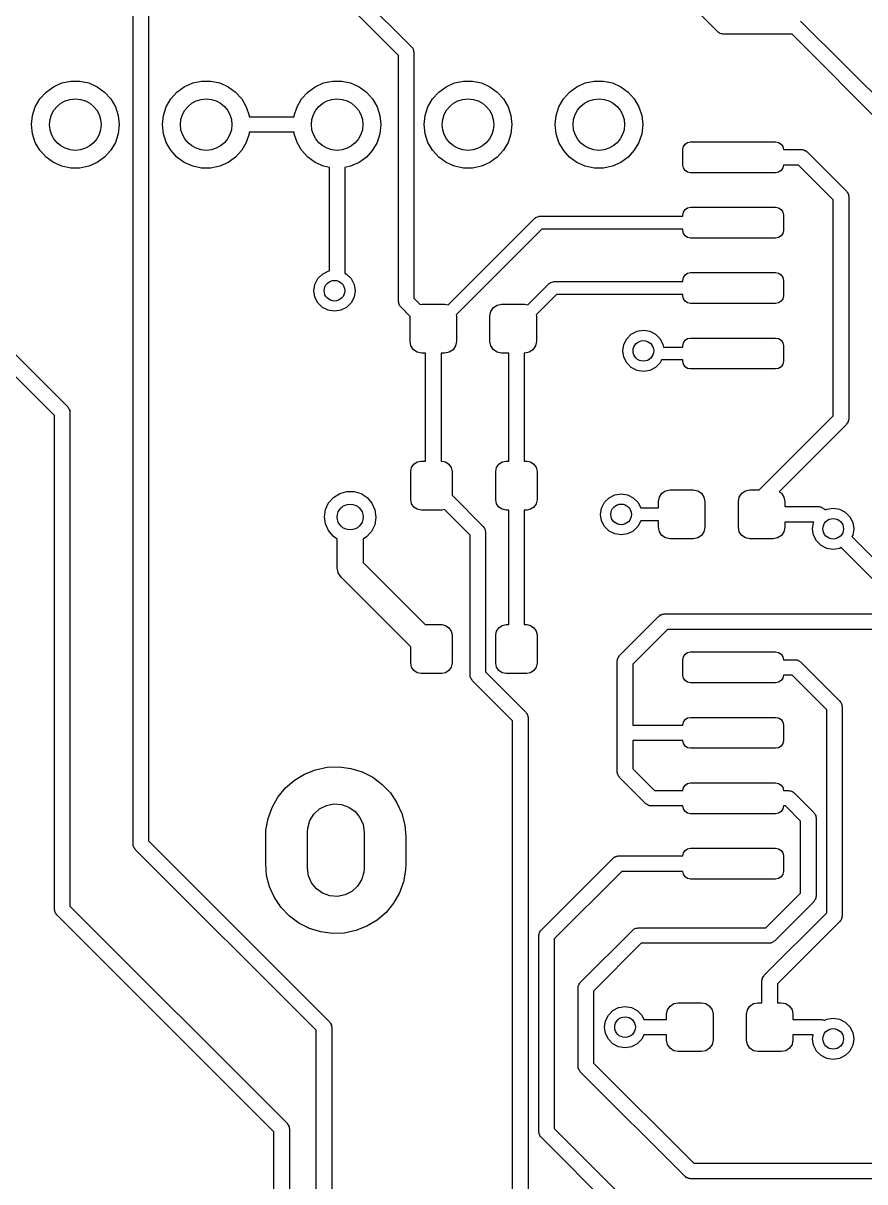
# Model space of a CAD drawing. Extents: x 74 to 208, y -143 to -31.
# Drawn here: x 139.7 to 156.04, y -87.84 to -65.34 of the extents above; entities that cross this region are included whole.
import ezdxf

# ---------------------------------------------------------------- set-up
doc = ezdxf.new("R2010")
doc.units = 0
doc.layers.add('BLACK', color=7, linetype='CONTINUOUS')

msp = doc.modelspace()

# ---------------------------------------------------------------- linework, layer by layer
at = {"layer": 'BLACK', "linetype": 'CONTINUOUS'}
for p, q in [((144.849, -63.4039), (147.242, -65.7971)), ((146.986, -65.9653), (144.681, -63.66)), ((153.183, -65.5111), (151.532, -63.8601)), ((141.836, -81.28), (141.836, -64.516)), ((142.136, -64.5781), (142.136, -81.2179)), ((154.792, -65.2989), (156.697, -67.2039)), ((153.2, -65.5209), (153.183, -65.5111)), ((153.214, -65.5349), (153.2, -65.5209)), ((153.233, -65.54), (153.214, -65.5349)), ((153.25, -65.5499), (153.233, -65.54)), ((153.27, -65.5499), (153.25, -65.5499)), ((153.289, -65.555), (153.27, -65.5499)), ((154.624, -65.555), (153.289, -65.555)), ((156.441, -67.3721), (154.624, -65.555)), ((147.242, -65.7971), (147.252, -65.8142)), ((147.252, -65.8142), (147.266, -65.8282)), ((147.266, -65.8282), (147.271, -65.8473)), ((147.271, -65.8473), (147.281, -65.8644)), ((147.281, -65.8644), (147.281, -65.8841)), ((147.281, -65.8841), (147.286, -65.9032)), ((147.286, -65.9032), (147.286, -70.6835)), ((146.986, -70.7456), (146.986, -65.9653)), ((140.147, -66.6783), (140.291, -66.5739)), ((140.291, -66.5739), (140.453, -66.5016)), ((140.453, -66.5016), (140.627, -66.4647)), ((140.627, -66.4647), (140.805, -66.4647)), ((140.805, -66.4647), (140.979, -66.5016)), ((140.979, -66.5016), (141.141, -66.5739)), ((141.141, -66.5739), (141.285, -66.6783)), ((142.687, -66.6783), (142.831, -66.5739)), ((142.831, -66.5739), (142.993, -66.5016)), ((142.993, -66.5016), (143.167, -66.4647)), ((143.167, -66.4647), (143.345, -66.4647)), ((143.345, -66.4647), (143.519, -66.5016)), ((143.519, -66.5016), (143.681, -66.5739)), ((143.681, -66.5739), (143.825, -66.6783)), ((145.227, -66.6783), (145.371, -66.5739)), ((145.371, -66.5739), (145.533, -66.5016)), ((145.533, -66.5016), (145.707, -66.4647)), ((145.707, -66.4647), (145.885, -66.4647)), ((145.885, -66.4647), (146.059, -66.5016)), ((146.059, -66.5016), (146.221, -66.5739)), ((146.221, -66.5739), (146.365, -66.6783)), ((147.767, -66.6783), (147.911, -66.5739)), ((147.911, -66.5739), (148.073, -66.5016)), ((148.073, -66.5016), (148.247, -66.4647)), ((148.247, -66.4647), (148.425, -66.4647)), ((148.425, -66.4647), (148.599, -66.5016)), ((148.599, -66.5016), (148.761, -66.5739)), ((148.761, -66.5739), (148.905, -66.6783)), ((150.307, -66.6783), (150.451, -66.5739)), ((150.451, -66.5739), (150.613, -66.5016)), ((150.613, -66.5016), (150.787, -66.4647)), ((150.787, -66.4647), (150.965, -66.4647)), ((150.965, -66.4647), (151.139, -66.5016)), ((151.139, -66.5016), (151.301, -66.5739)), ((151.301, -66.5739), (151.445, -66.6783)), ((139.939, -66.9643), (140.028, -66.8104)), ((140.028, -66.8104), (140.147, -66.6783)), ((141.285, -66.6783), (141.404, -66.8104)), ((141.404, -66.8104), (141.493, -66.9643)), ((142.479, -66.9643), (142.568, -66.8104)), ((142.568, -66.8104), (142.687, -66.6783)), ((143.825, -66.6783), (143.944, -66.8104)), ((143.944, -66.8104), (144.033, -66.9643)), ((145.019, -66.9643), (145.108, -66.8104)), ((145.108, -66.8104), (145.227, -66.6783)), ((146.365, -66.6783), (146.484, -66.8104)), ((146.484, -66.8104), (146.573, -66.9643)), ((147.559, -66.9643), (147.648, -66.8104)), ((147.648, -66.8104), (147.767, -66.6783)), ((148.905, -66.6783), (149.024, -66.8104)), ((149.024, -66.8104), (149.113, -66.9643)), ((150.099, -66.9643), (150.188, -66.8104)), ((150.188, -66.8104), (150.307, -66.6783)), ((151.445, -66.6783), (151.564, -66.8104)), ((151.564, -66.8104), (151.653, -66.9643)), ((139.885, -67.1333), (139.939, -66.9643)), ((141.493, -66.9643), (141.547, -67.1333)), ((142.425, -67.1333), (142.479, -66.9643)), ((144.033, -66.9643), (144.087, -67.1333)), ((144.965, -67.1333), (145.019, -66.9643)), ((146.573, -66.9643), (146.627, -67.1333)), ((147.505, -67.1333), (147.559, -66.9643)), ((149.113, -66.9643), (149.167, -67.1333)), ((150.045, -67.1333), (150.099, -66.9643)), ((151.653, -66.9643), (151.707, -67.1333)), ((139.866, -67.31), (139.885, -67.1333)), ((141.547, -67.1333), (141.566, -67.31)), ((142.406, -67.31), (142.425, -67.1333)), ((144.087, -67.1333), (144.09, -67.16)), ((144.09, -67.16), (144.962, -67.16)), ((144.962, -67.16), (144.965, -67.1333)), ((146.627, -67.1333), (146.646, -67.31)), ((147.486, -67.31), (147.505, -67.1333)), ((149.167, -67.1333), (149.186, -67.31)), ((150.026, -67.31), (150.045, -67.1333)), ((151.707, -67.1333), (151.726, -67.31)), ((139.885, -67.4867), (139.866, -67.31)), ((139.939, -67.6557), (139.885, -67.4867)), ((141.547, -67.4867), (141.493, -67.6557)), ((141.566, -67.31), (141.547, -67.4867)), ((142.425, -67.4867), (142.406, -67.31)), ((142.479, -67.6557), (142.425, -67.4867)), ((144.087, -67.4867), (144.033, -67.6557)), ((144.09, -67.46), (144.087, -67.4867)), ((144.962, -67.46), (144.09, -67.46)), ((144.965, -67.4867), (144.962, -67.46)), ((145.019, -67.6557), (144.965, -67.4867)), ((146.627, -67.4867), (146.573, -67.6557)), ((146.646, -67.31), (146.627, -67.4867)), ((147.505, -67.4867), (147.486, -67.31)), ((147.559, -67.6557), (147.505, -67.4867)), ((149.167, -67.4867), (149.113, -67.6557)), ((149.186, -67.31), (149.167, -67.4867)), ((150.045, -67.4867), (150.026, -67.31)), ((150.099, -67.6557), (150.045, -67.4867)), ((151.707, -67.4867), (151.653, -67.6557)), ((151.726, -67.31), (151.707, -67.4867)), ((140.028, -67.8096), (139.939, -67.6557)), ((141.493, -67.6557), (141.404, -67.8096)), ((142.568, -67.8096), (142.479, -67.6557)), ((144.033, -67.6557), (143.944, -67.8096)), ((145.108, -67.8096), (145.019, -67.6557)), ((146.573, -67.6557), (146.484, -67.8096)), ((147.648, -67.8096), (147.559, -67.6557)), ((149.113, -67.6557), (149.024, -67.8096)), ((150.188, -67.8096), (150.099, -67.6557)), ((151.653, -67.6557), (151.564, -67.8096)), ((152.517, -67.7376), (152.55, -67.6889)), ((152.55, -67.6889), (152.599, -67.6564)), ((152.599, -67.6564), (152.656, -67.645)), ((152.656, -67.645), (154.306, -67.645)), ((154.306, -67.645), (154.363, -67.6564)), ((154.363, -67.6564), (154.412, -67.6889)), ((154.412, -67.6889), (154.445, -67.7376)), ((140.147, -67.9417), (140.028, -67.8096)), ((140.291, -68.0461), (140.147, -67.9417)), ((141.285, -67.9417), (141.141, -68.0461)), ((141.404, -67.8096), (141.285, -67.9417)), ((142.687, -67.9417), (142.568, -67.8096)), ((142.831, -68.0461), (142.687, -67.9417)), ((143.825, -67.9417), (143.681, -68.0461)), ((143.944, -67.8096), (143.825, -67.9417)), ((145.227, -67.9417), (145.108, -67.8096)), ((145.371, -68.0461), (145.227, -67.9417)), ((146.365, -67.9417), (146.221, -68.0461)), ((146.484, -67.8096), (146.365, -67.9417)), ((147.767, -67.9417), (147.648, -67.8096)), ((147.911, -68.0461), (147.767, -67.9417)), ((148.905, -67.9417), (148.761, -68.0461)), ((149.024, -67.8096), (148.905, -67.9417)), ((150.307, -67.9417), (150.188, -67.8096)), ((150.451, -68.0461), (150.307, -67.9417)), ((151.445, -67.9417), (151.301, -68.0461)), ((151.564, -67.8096), (151.445, -67.9417)), ((152.506, -67.795), (152.517, -67.7376)), ((152.506, -68.095), (152.506, -67.795)), ((154.445, -67.7376), (154.456, -67.795)), ((154.456, -67.795), (154.813, -67.795)), ((154.813, -67.795), (154.832, -67.8001)), ((154.832, -67.8001), (154.852, -67.8001)), ((154.852, -67.8001), (154.869, -67.81)), ((154.869, -67.81), (154.888, -67.8151)), ((154.888, -67.8151), (154.902, -67.8291)), ((154.902, -67.8291), (154.919, -67.8389)), ((154.919, -67.8389), (155.681, -68.6009)), ((140.453, -68.1184), (140.291, -68.0461)), ((140.627, -68.1553), (140.453, -68.1184)), ((140.805, -68.1553), (140.627, -68.1553)), ((140.979, -68.1184), (140.805, -68.1553)), ((141.141, -68.0461), (140.979, -68.1184)), ((142.993, -68.1184), (142.831, -68.0461)), ((143.167, -68.1553), (142.993, -68.1184)), ((143.345, -68.1553), (143.167, -68.1553)), ((143.519, -68.1184), (143.345, -68.1553)), ((143.681, -68.0461), (143.519, -68.1184)), ((145.533, -68.1184), (145.371, -68.0461)), ((145.646, -68.1423), (145.533, -68.1184)), ((145.646, -70.1515), (145.646, -68.1423)), ((146.059, -68.1184), (145.946, -68.1423)), ((145.946, -68.1423), (145.946, -70.1947)), ((146.221, -68.0461), (146.059, -68.1184)), ((148.073, -68.1184), (147.911, -68.0461)), ((148.247, -68.1553), (148.073, -68.1184)), ((148.425, -68.1553), (148.247, -68.1553)), ((148.599, -68.1184), (148.425, -68.1553)), ((148.761, -68.0461), (148.599, -68.1184)), ((150.613, -68.1184), (150.451, -68.0461)), ((150.787, -68.1553), (150.613, -68.1184)), ((150.965, -68.1553), (150.787, -68.1553)), ((151.139, -68.1184), (150.965, -68.1553)), ((151.301, -68.0461), (151.139, -68.1184)), ((152.517, -68.1524), (152.506, -68.095)), ((152.55, -68.2011), (152.517, -68.1524)), ((154.445, -68.1524), (154.412, -68.2011)), ((154.456, -68.095), (154.445, -68.1524)), ((154.751, -68.095), (154.456, -68.095)), ((155.425, -68.7691), (154.751, -68.095)), ((152.599, -68.2336), (152.55, -68.2011)), ((152.656, -68.245), (152.599, -68.2336)), ((154.306, -68.245), (152.656, -68.245)), ((154.363, -68.2336), (154.306, -68.245)), ((154.412, -68.2011), (154.363, -68.2336)), ((155.681, -68.6009), (155.691, -68.618)), ((155.691, -68.618), (155.705, -68.632)), ((155.425, -72.9629), (155.425, -68.7691)), ((155.705, -68.632), (155.71, -68.6511)), ((155.71, -68.6511), (155.72, -68.6682)), ((155.72, -68.6682), (155.72, -68.6879)), ((155.72, -68.6879), (155.725, -68.707)), ((155.725, -68.707), (155.725, -73.025)), ((152.506, -69.065), (152.517, -69.0076)), ((152.506, -69.09), (152.506, -69.065)), ((152.517, -69.0076), (152.55, -68.9589)), ((152.55, -68.9589), (152.599, -68.9264)), ((152.599, -68.9264), (152.656, -68.915)), ((152.656, -68.915), (154.306, -68.915)), ((154.306, -68.915), (154.363, -68.9264)), ((154.363, -68.9264), (154.412, -68.9589)), ((154.412, -68.9589), (154.445, -69.0076)), ((154.445, -69.0076), (154.456, -69.065)), ((154.456, -69.065), (154.456, -69.365)), ((136.986, -69.2099), (140.568, -72.7919)), ((147.949, -70.8095), (149.632, -69.1266)), ((149.632, -69.1266), (149.65, -69.1133)), ((149.65, -69.1133), (149.653, -69.1098)), ((149.653, -69.1098), (149.655, -69.109)), ((149.655, -69.109), (149.661, -69.1051)), ((149.661, -69.1051), (149.691, -69.0987)), ((149.691, -69.0987), (149.72, -69.09)), ((149.72, -69.09), (152.506, -69.09)), ((140.312, -72.9601), (136.73, -69.3781)), ((149.772, -69.34), (148.109, -71.003)), ((152.506, -69.34), (149.772, -69.34)), ((152.506, -69.365), (152.506, -69.34)), ((152.517, -69.4224), (152.506, -69.365)), ((152.55, -69.4711), (152.517, -69.4224)), ((152.599, -69.5036), (152.55, -69.4711)), ((152.656, -69.515), (152.599, -69.5036)), ((154.306, -69.515), (152.656, -69.515)), ((154.363, -69.5036), (154.306, -69.515)), ((154.412, -69.4711), (154.363, -69.5036)), ((154.445, -69.4224), (154.412, -69.4711)), ((154.456, -69.365), (154.445, -69.4224)), ((145.51, -70.2122), (145.622, -70.1554)), ((145.622, -70.1554), (145.646, -70.1515)), ((145.946, -70.1947), (145.98, -70.2122)), ((152.55, -70.2289), (152.599, -70.1964)), ((152.599, -70.1964), (152.656, -70.185)), ((152.656, -70.185), (154.306, -70.185)), ((154.306, -70.185), (154.363, -70.1964)), ((154.363, -70.1964), (154.412, -70.2289)), ((145.345, -70.5358), (145.365, -70.4122)), ((145.365, -70.4122), (145.422, -70.3007)), ((145.422, -70.3007), (145.51, -70.2122)), ((145.98, -70.2122), (146.069, -70.3007)), ((146.069, -70.3007), (146.126, -70.4122)), ((146.126, -70.4122), (146.145, -70.5358)), ((149.499, -70.8095), (149.912, -70.3966)), ((149.912, -70.3966), (149.93, -70.3833)), ((149.93, -70.3833), (149.933, -70.3798)), ((149.933, -70.3798), (149.935, -70.379)), ((149.935, -70.379), (149.941, -70.3751)), ((149.941, -70.3751), (149.971, -70.3687)), ((149.971, -70.3687), (150, -70.36)), ((150, -70.36), (152.506, -70.36)), ((152.506, -70.335), (152.517, -70.2776)), ((152.506, -70.36), (152.506, -70.335)), ((152.517, -70.2776), (152.55, -70.2289)), ((154.412, -70.2289), (154.445, -70.2776)), ((154.445, -70.2776), (154.456, -70.335)), ((154.456, -70.335), (154.456, -70.635)), ((145.365, -70.6594), (145.345, -70.5358)), ((146.145, -70.5358), (146.126, -70.6594)), ((150.052, -70.61), (149.659, -71.003)), ((152.506, -70.61), (150.052, -70.61)), ((152.506, -70.635), (152.506, -70.61)), ((152.517, -70.6924), (152.506, -70.635)), ((154.456, -70.635), (154.445, -70.6924)), ((145.422, -70.7709), (145.365, -70.6594)), ((145.51, -70.8594), (145.422, -70.7709)), ((145.622, -70.9162), (145.51, -70.8594)), ((145.98, -70.8594), (145.869, -70.9162)), ((146.069, -70.7709), (145.98, -70.8594)), ((146.126, -70.6594), (146.069, -70.7709)), ((146.991, -70.7647), (146.986, -70.7456)), ((146.991, -70.7844), (146.991, -70.7647)), ((147.001, -70.8015), (146.991, -70.7844)), ((147.006, -70.8206), (147.001, -70.8015)), ((147.02, -70.8346), (147.006, -70.8206)), ((147.03, -70.8517), (147.02, -70.8346)), ((147.213, -71.0345), (147.03, -70.8517)), ((147.286, -70.6835), (147.406, -70.8037)), ((147.406, -70.8037), (147.438, -70.7974)), ((147.438, -70.7974), (147.888, -70.7974)), ((147.888, -70.7974), (147.949, -70.8095)), ((148.78, -70.9363), (148.829, -70.8633)), ((148.829, -70.8633), (148.902, -70.8145)), ((148.902, -70.8145), (148.988, -70.7974)), ((148.988, -70.7974), (149.438, -70.7974)), ((149.438, -70.7974), (149.499, -70.8095)), ((152.55, -70.7411), (152.517, -70.6924)), ((152.599, -70.7736), (152.55, -70.7411)), ((152.656, -70.785), (152.599, -70.7736)), ((154.306, -70.785), (152.656, -70.785)), ((154.363, -70.7736), (154.306, -70.785)), ((154.412, -70.7411), (154.363, -70.7736)), ((154.445, -70.6924), (154.412, -70.7411)), ((145.745, -70.9358), (145.622, -70.9162)), ((145.869, -70.9162), (145.745, -70.9358)), ((147.213, -71.5224), (147.213, -71.0345)), ((148.109, -71.003), (148.113, -71.0224)), ((148.113, -71.0224), (148.113, -71.5224)), ((148.763, -71.0224), (148.78, -70.9363)), ((148.763, -71.5224), (148.763, -71.0224)), ((149.659, -71.003), (149.663, -71.0224)), ((149.663, -71.0224), (149.663, -71.5224)), ((151.616, -71.3238), (151.74, -71.3042)), ((151.74, -71.3042), (151.863, -71.3238)), ((147.23, -71.6085), (147.213, -71.5224)), ((148.113, -71.5224), (148.096, -71.6085)), ((148.78, -71.6085), (148.763, -71.5224)), ((149.663, -71.5224), (149.646, -71.6085)), ((151.359, -71.5806), (151.416, -71.4691)), ((151.416, -71.4691), (151.504, -71.3806)), ((151.504, -71.3806), (151.616, -71.3238)), ((151.863, -71.3238), (151.975, -71.3806)), ((151.975, -71.3806), (152.063, -71.4691)), ((152.063, -71.4691), (152.12, -71.5806)), ((152.506, -71.605), (152.517, -71.5476)), ((152.517, -71.5476), (152.55, -71.4989)), ((152.55, -71.4989), (152.599, -71.4664)), ((152.599, -71.4664), (152.656, -71.455)), ((152.656, -71.455), (154.306, -71.455)), ((154.306, -71.455), (154.363, -71.4664)), ((154.363, -71.4664), (154.412, -71.4989)), ((154.412, -71.4989), (154.445, -71.5476)), ((154.445, -71.5476), (154.456, -71.605)), ((147.279, -71.6815), (147.23, -71.6085)), ((147.352, -71.7303), (147.279, -71.6815)), ((147.438, -71.7474), (147.352, -71.7303)), ((147.513, -71.7474), (147.438, -71.7474)), ((147.513, -73.8454), (147.513, -71.7474)), ((147.888, -71.7474), (147.813, -71.7474)), ((147.813, -71.7474), (147.813, -73.8454)), ((147.974, -71.7303), (147.888, -71.7474)), ((148.047, -71.6815), (147.974, -71.7303)), ((148.096, -71.6085), (148.047, -71.6815)), ((148.829, -71.6815), (148.78, -71.6085)), ((148.902, -71.7303), (148.829, -71.6815)), ((148.988, -71.7474), (148.902, -71.7303)), ((149.126, -71.7474), (148.988, -71.7474)), ((149.126, -73.8454), (149.126, -71.7474)), ((149.438, -71.7474), (149.426, -71.7474)), ((149.426, -71.7474), (149.426, -73.8454)), ((149.524, -71.7303), (149.438, -71.7474)), ((149.597, -71.6815), (149.524, -71.7303)), ((149.646, -71.6085), (149.597, -71.6815)), ((151.34, -71.7042), (151.359, -71.5806)), ((151.359, -71.8278), (151.34, -71.7042)), ((152.12, -71.5806), (152.128, -71.63)), ((152.128, -71.63), (152.506, -71.63)), ((152.506, -71.63), (152.506, -71.605)), ((154.456, -71.605), (154.456, -71.905)), ((151.416, -71.9393), (151.359, -71.8278)), ((151.504, -72.0278), (151.416, -71.9393)), ((152.063, -71.9393), (151.975, -72.0278)), ((152.093, -71.88), (152.063, -71.9393)), ((152.506, -71.88), (152.093, -71.88)), ((152.506, -71.905), (152.506, -71.88)), ((152.517, -71.9624), (152.506, -71.905)), ((152.55, -72.0111), (152.517, -71.9624)), ((154.445, -71.9624), (154.412, -72.0111)), ((154.456, -71.905), (154.445, -71.9624)), ((151.616, -72.0846), (151.504, -72.0278)), ((151.74, -72.1042), (151.616, -72.0846)), ((151.863, -72.0846), (151.74, -72.1042)), ((151.975, -72.0278), (151.863, -72.0846)), ((152.599, -72.0436), (152.55, -72.0111)), ((152.656, -72.055), (152.599, -72.0436)), ((154.306, -72.055), (152.656, -72.055)), ((154.363, -72.0436), (154.306, -72.055)), ((154.412, -72.0111), (154.363, -72.0436)), ((140.568, -72.7919), (140.578, -72.809)), ((140.578, -72.809), (140.592, -72.823)), ((140.592, -72.823), (140.597, -72.8421)), ((140.597, -72.8421), (140.607, -72.8592)), ((140.607, -72.8592), (140.607, -72.8789)), ((140.607, -72.8789), (140.612, -72.898)), ((140.612, -72.898), (140.612, -82.4879)), ((140.312, -82.55), (140.312, -72.9601)), ((153.984, -74.4042), (155.425, -72.9629)), ((155.691, -73.114), (155.681, -73.1311)), ((155.705, -73.1), (155.691, -73.114)), ((155.71, -73.0809), (155.705, -73.1)), ((155.72, -73.0638), (155.71, -73.0809)), ((155.725, -73.025), (155.72, -73.0441)), ((155.72, -73.0441), (155.72, -73.0638)), ((155.681, -73.1311), (154.372, -74.4401)), ((147.226, -74.0454), (147.241, -73.9689)), ((147.241, -73.9689), (147.284, -73.904)), ((147.284, -73.904), (147.349, -73.8606)), ((147.349, -73.8606), (147.426, -73.8454)), ((147.426, -73.8454), (147.513, -73.8454)), ((147.813, -73.8454), (147.826, -73.8454)), ((147.826, -73.8454), (147.902, -73.8606)), ((147.902, -73.8606), (147.967, -73.904)), ((147.967, -73.904), (148.011, -73.9689)), ((148.011, -73.9689), (148.026, -74.0454)), ((148.876, -74.0454), (148.891, -73.9689)), ((148.891, -73.9689), (148.934, -73.904)), ((148.934, -73.904), (148.999, -73.8606)), ((148.999, -73.8606), (149.076, -73.8454)), ((149.076, -73.8454), (149.126, -73.8454)), ((149.426, -73.8454), (149.476, -73.8454)), ((149.476, -73.8454), (149.552, -73.8606)), ((149.552, -73.8606), (149.617, -73.904)), ((149.617, -73.904), (149.661, -73.9689)), ((149.661, -73.9689), (149.676, -74.0454)), ((147.226, -74.5954), (147.226, -74.0454)), ((148.026, -74.0454), (148.026, -74.5083)), ((148.876, -74.5954), (148.876, -74.0454)), ((149.676, -74.0454), (149.676, -74.5954)), ((145.846, -74.4736), (145.982, -74.4346)), ((145.982, -74.4346), (146.124, -74.4355)), ((146.124, -74.4355), (146.26, -74.4761)), ((152.05, -74.5431), (152.099, -74.4701)), ((152.099, -74.4701), (152.172, -74.4213)), ((152.172, -74.4213), (152.258, -74.4042)), ((152.258, -74.4042), (152.708, -74.4042)), ((152.708, -74.4042), (152.794, -74.4213)), ((152.794, -74.4213), (152.867, -74.4701)), ((152.867, -74.4701), (152.916, -74.5431)), ((153.6, -74.5431), (153.649, -74.4701)), ((153.649, -74.4701), (153.722, -74.4213)), ((153.722, -74.4213), (153.808, -74.4042)), ((153.808, -74.4042), (153.984, -74.4042)), ((154.372, -74.4401), (154.417, -74.4701)), ((154.417, -74.4701), (154.466, -74.5431)), ((145.572, -74.7838), (145.632, -74.6555)), ((145.632, -74.6555), (145.726, -74.5492)), ((145.726, -74.5492), (145.846, -74.4736)), ((146.26, -74.4761), (146.379, -74.5532)), ((146.379, -74.5532), (146.471, -74.6606)), ((146.471, -74.6606), (146.53, -74.7897)), ((147.241, -74.6719), (147.226, -74.5954)), ((147.284, -74.7368), (147.241, -74.6719)), ((148.026, -74.5083), (148.632, -75.1143)), ((148.891, -74.6719), (148.876, -74.5954)), ((148.934, -74.7368), (148.891, -74.6719)), ((149.661, -74.6719), (149.617, -74.7368)), ((149.676, -74.5954), (149.661, -74.6719)), ((150.927, -74.7556), (150.984, -74.6441)), ((150.984, -74.6441), (151.073, -74.5556)), ((151.073, -74.5556), (151.184, -74.4988)), ((151.184, -74.4988), (151.308, -74.4792)), ((151.308, -74.4792), (151.431, -74.4988)), ((151.431, -74.4988), (151.543, -74.5556)), ((151.543, -74.5556), (151.631, -74.6441)), ((151.631, -74.6441), (151.688, -74.7542)), ((152.033, -74.6292), (152.05, -74.5431)), ((152.033, -74.7542), (152.033, -74.6292)), ((152.916, -74.5431), (152.933, -74.6292)), ((152.933, -74.6292), (152.933, -75.1292)), ((153.583, -74.6292), (153.6, -74.5431)), ((153.583, -75.1292), (153.583, -74.6292)), ((154.466, -74.5431), (154.483, -74.6292)), ((154.483, -74.6292), (154.483, -74.7292)), ((145.55, -74.9239), (145.572, -74.7838)), ((146.53, -74.7897), (146.55, -74.93)), ((147.349, -74.7802), (147.284, -74.7368)), ((147.426, -74.7954), (147.349, -74.7802)), ((147.826, -74.7954), (147.426, -74.7954)), ((147.878, -74.785), (147.826, -74.7954)), ((148.376, -75.2825), (147.878, -74.785)), ((148.999, -74.7802), (148.934, -74.7368)), ((149.076, -74.7954), (148.999, -74.7802)), ((149.126, -74.7954), (149.076, -74.7954)), ((149.126, -77.0204), (149.126, -74.7954)), ((149.476, -74.7954), (149.426, -74.7954)), ((149.426, -74.7954), (149.426, -77.0204)), ((149.552, -74.7802), (149.476, -74.7954)), ((149.617, -74.7368), (149.552, -74.7802)), ((150.908, -74.8792), (150.927, -74.7556)), ((150.927, -75.0028), (150.908, -74.8792)), ((151.688, -74.7542), (152.033, -74.7542)), ((154.483, -74.7292), (155.143, -74.7292)), ((155.143, -74.7292), (155.162, -74.7343)), ((155.162, -74.7343), (155.182, -74.7343)), ((155.182, -74.7343), (155.199, -74.7442)), ((155.199, -74.7442), (155.218, -74.7493)), ((155.218, -74.7493), (155.232, -74.7633)), ((155.232, -74.7633), (155.249, -74.7731)), ((155.249, -74.7731), (155.269, -74.7933)), ((155.269, -74.7933), (155.299, -74.7782)), ((155.299, -74.7782), (155.423, -74.7586)), ((155.423, -74.7586), (155.546, -74.7782)), ((155.546, -74.7782), (155.658, -74.835)), ((155.658, -74.835), (155.746, -74.9235)), ((155.746, -74.9235), (155.803, -75.035)), ((145.568, -75.0645), (145.55, -74.9239)), ((145.626, -75.1942), (145.568, -75.0645)), ((146.526, -75.082), (146.465, -75.2096)), ((146.55, -74.9422), (146.526, -75.082)), ((146.55, -74.93), (146.55, -74.9422)), ((148.632, -75.1143), (148.642, -75.1314)), ((148.642, -75.1314), (148.656, -75.1454)), ((148.656, -75.1454), (148.661, -75.1645)), ((150.984, -75.1143), (150.927, -75.0028)), ((151.073, -75.2028), (150.984, -75.1143)), ((151.631, -75.1143), (151.543, -75.2028)), ((151.688, -75.0042), (151.631, -75.1143)), ((152.033, -75.0042), (151.688, -75.0042)), ((152.033, -75.1292), (152.033, -75.0042)), ((152.05, -75.2153), (152.033, -75.1292)), ((152.933, -75.1292), (152.916, -75.2153)), ((153.6, -75.2153), (153.583, -75.1292)), ((154.483, -75.1292), (154.466, -75.2153)), ((155.045, -75.0292), (154.483, -75.0292)), ((154.483, -75.0292), (154.483, -75.1292)), ((155.023, -75.1586), (155.042, -75.035)), ((155.042, -75.035), (155.045, -75.0292)), ((155.803, -75.035), (155.823, -75.1586)), ((145.717, -75.3027), (145.626, -75.1942)), ((145.8, -75.3582), (145.717, -75.3027)), ((145.8, -75.9196), (145.8, -75.3582)), ((146.369, -75.3147), (146.3, -75.3573)), ((146.3, -75.3573), (146.3, -75.816)), ((146.465, -75.2096), (146.369, -75.3147)), ((148.376, -77.9982), (148.376, -75.2825)), ((148.661, -75.1645), (148.671, -75.1816)), ((148.671, -75.1816), (148.671, -75.2013)), ((148.671, -75.2013), (148.676, -75.2204)), ((148.676, -75.2204), (148.676, -77.9361)), ((151.184, -75.2596), (151.073, -75.2028)), ((151.308, -75.2792), (151.184, -75.2596)), ((151.431, -75.2596), (151.308, -75.2792)), ((151.543, -75.2028), (151.431, -75.2596)), ((152.099, -75.2883), (152.05, -75.2153)), ((152.172, -75.3371), (152.099, -75.2883)), ((152.258, -75.3542), (152.172, -75.3371)), ((152.708, -75.3542), (152.258, -75.3542)), ((152.794, -75.3371), (152.708, -75.3542)), ((152.867, -75.2883), (152.794, -75.3371)), ((152.916, -75.2153), (152.867, -75.2883)), ((153.649, -75.2883), (153.6, -75.2153)), ((153.722, -75.3371), (153.649, -75.2883)), ((153.808, -75.3542), (153.722, -75.3371)), ((154.258, -75.3542), (153.808, -75.3542)), ((154.344, -75.3371), (154.258, -75.3542)), ((154.417, -75.2883), (154.344, -75.3371)), ((154.466, -75.2153), (154.417, -75.2883)), ((155.042, -75.2822), (155.023, -75.1586)), ((155.099, -75.3937), (155.042, -75.2822)), ((155.803, -75.2822), (155.788, -75.3118)), ((155.788, -75.3118), (156.78, -76.304)), ((155.823, -75.1586), (155.803, -75.2822)), ((155.187, -75.4822), (155.099, -75.3937)), ((155.299, -75.539), (155.187, -75.4822)), ((155.423, -75.5586), (155.299, -75.539)), ((155.546, -75.539), (155.423, -75.5586)), ((155.576, -75.5239), (155.546, -75.539)), ((156.612, -76.5601), (155.576, -75.5239)), ((146.3, -75.816), (147.504, -77.0204)), ((145.819, -76.0153), (145.8, -75.9196)), ((145.873, -76.0964), (145.819, -76.0153)), ((147.226, -77.449), (145.873, -76.0964)), ((151.278, -77.6179), (152.04, -76.8559)), ((152.04, -76.8559), (152.057, -76.8461)), ((152.057, -76.8461), (152.071, -76.8321)), ((152.071, -76.8321), (152.09, -76.827)), ((152.09, -76.827), (152.107, -76.8171)), ((152.107, -76.8171), (152.127, -76.8171)), ((152.127, -76.8171), (152.146, -76.812)), ((152.146, -76.812), (163.514, -76.812)), ((147.504, -77.0204), (147.826, -77.0204)), ((147.826, -77.0204), (147.902, -77.0356)), ((147.902, -77.0356), (147.967, -77.079)), ((147.967, -77.079), (148.011, -77.1439)), ((148.011, -77.1439), (148.026, -77.2204)), ((148.876, -77.2204), (148.891, -77.1439)), ((148.891, -77.1439), (148.934, -77.079)), ((148.934, -77.079), (148.999, -77.0356)), ((148.999, -77.0356), (149.076, -77.0204)), ((149.076, -77.0204), (149.126, -77.0204)), ((149.426, -77.0204), (149.476, -77.0204)), ((149.476, -77.0204), (149.552, -77.0356)), ((149.552, -77.0356), (149.617, -77.079)), ((149.617, -77.079), (149.661, -77.1439)), ((149.661, -77.1439), (149.676, -77.2204)), ((152.208, -77.112), (151.534, -77.7861)), ((163.576, -77.112), (152.208, -77.112)), ((148.026, -77.2204), (148.026, -77.7704)), ((148.876, -77.7704), (148.876, -77.2204)), ((149.676, -77.2204), (149.676, -77.7704)), ((147.226, -77.7704), (147.226, -77.449)), ((151.268, -77.635), (151.278, -77.6179)), ((152.517, -77.6436), (152.55, -77.5949)), ((152.55, -77.5949), (152.599, -77.5624)), ((152.599, -77.5624), (152.656, -77.551)), ((152.656, -77.551), (154.306, -77.551)), ((154.306, -77.551), (154.363, -77.5624)), ((154.363, -77.5624), (154.412, -77.5949)), ((154.412, -77.5949), (154.445, -77.6436)), ((147.241, -77.8469), (147.226, -77.7704)), ((147.284, -77.9118), (147.241, -77.8469)), ((148.011, -77.8469), (147.967, -77.9118)), ((148.026, -77.7704), (148.011, -77.8469)), ((148.891, -77.8469), (148.876, -77.7704)), ((148.934, -77.9118), (148.891, -77.8469)), ((149.661, -77.8469), (149.617, -77.9118)), ((149.676, -77.7704), (149.661, -77.8469)), ((151.234, -77.724), (151.239, -77.7049)), ((151.234, -79.883), (151.234, -77.724)), ((151.239, -77.6852), (151.249, -77.6681)), ((151.239, -77.7049), (151.239, -77.6852)), ((151.249, -77.6681), (151.254, -77.649)), ((151.254, -77.649), (151.268, -77.635)), ((151.534, -77.7861), (151.534, -78.971)), ((152.506, -77.701), (152.517, -77.6436)), ((152.506, -78.001), (152.506, -77.701)), ((154.445, -77.6436), (154.456, -77.701)), ((154.456, -77.701), (154.686, -77.701)), ((154.686, -77.701), (154.705, -77.7061)), ((154.705, -77.7061), (154.725, -77.7061)), ((154.725, -77.7061), (154.742, -77.716)), ((154.742, -77.716), (154.761, -77.7211)), ((154.761, -77.7211), (154.775, -77.7351)), ((154.775, -77.7351), (154.792, -77.7449)), ((154.792, -77.7449), (155.554, -78.5069)), ((147.349, -77.9552), (147.284, -77.9118)), ((147.426, -77.9704), (147.349, -77.9552)), ((147.826, -77.9704), (147.426, -77.9704)), ((147.902, -77.9552), (147.826, -77.9704)), ((147.967, -77.9118), (147.902, -77.9552)), ((148.381, -78.0173), (148.376, -77.9982)), ((148.381, -78.037), (148.381, -78.0173)), ((148.391, -78.0541), (148.381, -78.037)), ((148.396, -78.0732), (148.391, -78.0541)), ((148.41, -78.0872), (148.396, -78.0732)), ((148.676, -77.9361), (149.458, -78.7184)), ((148.999, -77.9552), (148.934, -77.9118)), ((149.076, -77.9704), (148.999, -77.9552)), ((149.476, -77.9704), (149.076, -77.9704)), ((149.552, -77.9552), (149.476, -77.9704)), ((149.617, -77.9118), (149.552, -77.9552)), ((152.517, -78.0584), (152.506, -78.001)), ((152.55, -78.1071), (152.517, -78.0584)), ((154.445, -78.0584), (154.412, -78.1071)), ((154.456, -78.001), (154.445, -78.0584)), ((154.624, -78.001), (154.456, -78.001)), ((155.298, -78.6751), (154.624, -78.001)), ((148.42, -78.1043), (148.41, -78.0872)), ((149.202, -78.8865), (148.42, -78.1043)), ((152.599, -78.1396), (152.55, -78.1071)), ((152.656, -78.151), (152.599, -78.1396)), ((154.306, -78.151), (152.656, -78.151)), ((154.363, -78.1396), (154.306, -78.151)), ((154.412, -78.1071), (154.363, -78.1396)), ((155.554, -78.5069), (155.564, -78.524)), ((149.458, -78.7184), (149.468, -78.7355)), ((149.468, -78.7355), (149.482, -78.7494)), ((155.298, -82.6149), (155.298, -78.6751)), ((155.564, -78.524), (155.578, -78.538)), ((155.578, -78.538), (155.583, -78.5571)), ((155.583, -78.5571), (155.593, -78.5742)), ((155.593, -78.5742), (155.593, -78.5939)), ((155.593, -78.5939), (155.598, -78.613)), ((155.598, -78.613), (155.598, -82.677)), ((149.202, -89.8539), (149.202, -78.8865)), ((149.482, -78.7494), (149.487, -78.7685)), ((149.487, -78.7685), (149.497, -78.7856)), ((149.497, -78.7856), (149.497, -78.8053)), ((149.497, -78.8053), (149.502, -78.8244)), ((149.502, -78.8244), (149.502, -89.916)), ((151.534, -78.971), (152.506, -78.971)), ((152.506, -78.971), (152.517, -78.9136)), ((152.517, -78.9136), (152.55, -78.8649)), ((152.55, -78.8649), (152.599, -78.8324)), ((152.599, -78.8324), (152.656, -78.821)), ((152.656, -78.821), (154.306, -78.821)), ((154.306, -78.821), (154.363, -78.8324)), ((154.363, -78.8324), (154.412, -78.8649)), ((154.412, -78.8649), (154.445, -78.9136)), ((154.445, -78.9136), (154.456, -78.971)), ((154.456, -78.971), (154.456, -79.271)), ((152.506, -79.271), (151.534, -79.271)), ((151.534, -79.271), (151.534, -79.8209)), ((152.517, -79.3284), (152.506, -79.271)), ((152.55, -79.3771), (152.517, -79.3284)), ((152.599, -79.4096), (152.55, -79.3771)), ((152.656, -79.421), (152.599, -79.4096)), ((154.306, -79.421), (152.656, -79.421)), ((154.363, -79.4096), (154.306, -79.421)), ((154.412, -79.3771), (154.363, -79.4096)), ((154.445, -79.3284), (154.412, -79.3771)), ((154.456, -79.271), (154.445, -79.3284)), ((145.165, -79.9218), (145.379, -79.8374)), ((145.379, -79.8374), (145.604, -79.7901)), ((145.604, -79.7901), (145.834, -79.7815)), ((145.834, -79.7815), (146.062, -79.8117)), ((146.062, -79.8117), (146.282, -79.8799)), ((151.534, -79.8209), (151.954, -80.241)), ((144.795, -80.1919), (144.969, -80.0411)), ((144.969, -80.0411), (145.165, -79.9218)), ((146.282, -79.8799), (146.487, -79.9841)), ((146.487, -79.9841), (146.671, -80.1214)), ((151.239, -79.9021), (151.234, -79.883)), ((151.239, -79.9218), (151.239, -79.9021)), ((151.249, -79.9389), (151.239, -79.9218)), ((151.254, -79.958), (151.249, -79.9389)), ((151.268, -79.972), (151.254, -79.958)), ((151.278, -79.9891), (151.268, -79.972)), ((151.786, -80.4971), (151.278, -79.9891)), ((152.599, -80.1024), (152.656, -80.091)), ((152.656, -80.091), (154.306, -80.091)), ((154.306, -80.091), (154.363, -80.1024)), ((144.649, -80.3697), (144.795, -80.1919)), ((146.671, -80.1214), (146.83, -80.2878)), ((146.83, -80.2878), (146.958, -80.4786)), ((151.954, -80.241), (152.506, -80.241)), ((152.506, -80.241), (152.517, -80.1836)), ((152.517, -80.1836), (152.55, -80.1349)), ((152.55, -80.1349), (152.599, -80.1024)), ((154.363, -80.1024), (154.412, -80.1349)), ((154.412, -80.1349), (154.445, -80.1836)), ((154.445, -80.1836), (154.456, -80.241)), ((154.456, -80.241), (154.559, -80.241)), ((154.559, -80.241), (154.578, -80.2461)), ((154.578, -80.2461), (154.598, -80.2461)), ((154.598, -80.2461), (154.615, -80.256)), ((154.615, -80.256), (154.634, -80.2611)), ((154.634, -80.2611), (154.648, -80.2751)), ((154.648, -80.2751), (154.665, -80.2849)), ((154.665, -80.2849), (155.046, -80.6659)), ((144.535, -80.5695), (144.649, -80.3697)), ((145.456, -80.5984), (145.589, -80.5306)), ((145.589, -80.5306), (145.735, -80.5011)), ((145.735, -80.5011), (145.884, -80.512)), ((145.884, -80.512), (146.025, -80.5626)), ((146.958, -80.4786), (147.053, -80.6883)), ((151.803, -80.5069), (151.786, -80.4971)), ((151.817, -80.5209), (151.803, -80.5069)), ((151.836, -80.526), (151.817, -80.5209)), ((151.853, -80.5359), (151.836, -80.526)), ((151.873, -80.5359), (151.853, -80.5359)), ((151.892, -80.541), (151.873, -80.5359)), ((152.506, -80.541), (151.892, -80.541)), ((152.517, -80.5984), (152.506, -80.541)), ((154.456, -80.541), (154.445, -80.5984)), ((154.497, -80.541), (154.456, -80.541)), ((154.79, -80.8341), (154.497, -80.541)), ((144.457, -80.7857), (144.535, -80.5695)), ((145.268, -80.8263), (145.346, -80.6994)), ((145.346, -80.6994), (145.456, -80.5984)), ((146.025, -80.5626), (146.147, -80.6491)), ((146.147, -80.6491), (146.24, -80.7651)), ((146.24, -80.7651), (146.3, -80.9021)), ((147.053, -80.6883), (147.111, -80.9109)), ((152.55, -80.6471), (152.517, -80.5984)), ((152.599, -80.6796), (152.55, -80.6471)), ((152.656, -80.691), (152.599, -80.6796)), ((154.306, -80.691), (152.656, -80.691)), ((154.363, -80.6796), (154.306, -80.691)), ((154.412, -80.6471), (154.363, -80.6796)), ((154.445, -80.5984), (154.412, -80.6471)), ((155.046, -80.6659), (155.056, -80.683)), ((155.056, -80.683), (155.07, -80.697)), ((155.07, -80.697), (155.075, -80.7161)), ((155.075, -80.7161), (155.085, -80.7332)), ((155.085, -80.7332), (155.085, -80.7529)), ((155.085, -80.7529), (155.09, -80.772)), ((155.09, -80.772), (155.09, -82.296)), ((144.416, -81.012), (144.457, -80.7857)), ((145.22, -81.05), (145.226, -80.9697)), ((145.226, -80.9697), (145.268, -80.8263)), ((146.3, -80.9021), (146.32, -81.05)), ((147.111, -80.9109), (147.13, -81.14)), ((154.79, -82.2339), (154.79, -80.8341)), ((142.136, -81.2179), (145.648, -84.7299)), ((144.41, -81.14), (144.416, -81.012)), ((144.41, -81.66), (144.41, -81.14)), ((145.22, -81.75), (145.22, -81.05)), ((146.32, -81.05), (146.32, -81.75)), ((147.13, -81.14), (147.13, -81.66)), ((141.841, -81.2991), (141.836, -81.28)), ((141.841, -81.3188), (141.841, -81.2991)), ((141.851, -81.3359), (141.841, -81.3188)), ((141.856, -81.355), (141.851, -81.3359)), ((141.87, -81.369), (141.856, -81.355)), ((141.88, -81.3861), (141.87, -81.369)), ((145.392, -84.8981), (141.88, -81.3861)), ((152.517, -81.4536), (152.55, -81.4049)), ((152.55, -81.4049), (152.599, -81.3724)), ((152.599, -81.3724), (152.656, -81.361)), ((152.656, -81.361), (154.306, -81.361)), ((154.306, -81.361), (154.363, -81.3724)), ((154.363, -81.3724), (154.412, -81.4049)), ((154.412, -81.4049), (154.445, -81.4536)), ((144.429, -81.8891), (144.41, -81.66)), ((147.13, -81.66), (147.124, -81.788)), ((149.754, -82.9519), (151.151, -81.5549)), ((151.151, -81.5549), (151.168, -81.5451)), ((151.168, -81.5451), (151.182, -81.5311)), ((151.182, -81.5311), (151.201, -81.526)), ((151.201, -81.526), (151.218, -81.5161)), ((151.218, -81.5161), (151.238, -81.5161)), ((151.238, -81.5161), (151.257, -81.511)), ((151.257, -81.511), (152.506, -81.511)), ((152.506, -81.511), (152.517, -81.4536)), ((154.445, -81.4536), (154.456, -81.511)), ((154.456, -81.511), (154.456, -81.811)), ((144.487, -82.1117), (144.429, -81.8891)), ((145.24, -81.8979), (145.22, -81.75)), ((145.3, -82.0349), (145.24, -81.8979)), ((146.314, -81.8303), (146.272, -81.9737)), ((146.32, -81.75), (146.314, -81.8303)), ((147.124, -81.788), (147.083, -82.0143)), ((151.319, -81.811), (150.01, -83.1201)), ((152.506, -81.811), (151.319, -81.811)), ((152.517, -81.8684), (152.506, -81.811)), ((152.55, -81.9171), (152.517, -81.8684)), ((154.445, -81.8684), (154.412, -81.9171)), ((154.456, -81.811), (154.445, -81.8684)), ((144.582, -82.3214), (144.487, -82.1117)), ((145.393, -82.1509), (145.3, -82.0349)), ((146.194, -82.1006), (146.084, -82.2016)), ((146.272, -81.9737), (146.194, -82.1006)), ((147.083, -82.0143), (147.005, -82.2305)), ((152.599, -81.9496), (152.55, -81.9171)), ((152.656, -81.961), (152.599, -81.9496)), ((154.306, -81.961), (152.656, -81.961)), ((154.363, -81.9496), (154.306, -81.961)), ((154.412, -81.9171), (154.363, -81.9496)), ((144.71, -82.5122), (144.582, -82.3214)), ((145.515, -82.2374), (145.393, -82.1509)), ((145.656, -82.288), (145.515, -82.2374)), ((145.805, -82.2989), (145.656, -82.288)), ((145.951, -82.2694), (145.805, -82.2989)), ((146.084, -82.2016), (145.951, -82.2694)), ((147.005, -82.2305), (146.891, -82.4303)), ((154.116, -82.908), (154.79, -82.2339)), ((155.085, -82.3348), (155.075, -82.3519)), ((155.09, -82.296), (155.085, -82.3151)), ((155.085, -82.3151), (155.085, -82.3348)), ((140.317, -82.5691), (140.312, -82.55)), ((140.317, -82.5888), (140.317, -82.5691)), ((140.612, -82.4879), (144.826, -86.7019)), ((144.869, -82.6786), (144.71, -82.5122)), ((146.891, -82.4303), (146.745, -82.6081)), ((155.046, -82.4021), (154.284, -83.1641)), ((155.056, -82.385), (155.046, -82.4021)), ((155.07, -82.371), (155.056, -82.385)), ((155.075, -82.3519), (155.07, -82.371)), ((140.327, -82.6059), (140.317, -82.5888)), ((140.332, -82.625), (140.327, -82.6059)), ((140.346, -82.639), (140.332, -82.625)), ((140.356, -82.6561), (140.346, -82.639)), ((144.57, -86.8701), (140.356, -82.6561)), ((145.053, -82.8159), (144.869, -82.6786)), ((146.571, -82.7589), (146.375, -82.8782)), ((146.745, -82.6081), (146.571, -82.7589)), ((154.085, -83.8279), (155.298, -82.6149)), ((155.554, -82.7831), (154.341, -83.9961)), ((155.564, -82.766), (155.554, -82.7831)), ((155.578, -82.752), (155.564, -82.766)), ((155.583, -82.7329), (155.578, -82.752)), ((155.593, -82.7158), (155.583, -82.7329)), ((155.598, -82.677), (155.593, -82.6961)), ((155.593, -82.6961), (155.593, -82.7158)), ((145.258, -82.9201), (145.053, -82.8159)), ((145.478, -82.9883), (145.258, -82.9201)), ((145.706, -83.0185), (145.478, -82.9883)), ((145.936, -83.0099), (145.706, -83.0185)), ((146.161, -82.9626), (145.936, -83.0099)), ((146.375, -82.8782), (146.161, -82.9626)), ((149.715, -83.0192), (149.725, -83.0021)), ((149.715, -83.0389), (149.715, -83.0192)), ((149.725, -83.0021), (149.73, -82.983)), ((149.73, -82.983), (149.744, -82.969)), ((149.744, -82.969), (149.754, -82.9519)), ((150.516, -83.9679), (151.532, -82.9519)), ((151.532, -82.9519), (151.549, -82.9421)), ((151.549, -82.9421), (151.563, -82.9281)), ((151.563, -82.9281), (151.582, -82.923)), ((151.582, -82.923), (151.599, -82.9131)), ((151.599, -82.9131), (151.619, -82.9131)), ((151.619, -82.9131), (151.638, -82.908)), ((151.638, -82.908), (154.116, -82.908)), ((149.71, -83.058), (149.715, -83.0389)), ((149.71, -86.868), (149.71, -83.058)), ((150.01, -83.1201), (150.01, -86.8059)), ((151.7, -83.208), (150.772, -84.1361)), ((154.178, -83.208), (151.7, -83.208)), ((154.197, -83.2029), (154.178, -83.208)), ((154.217, -83.2029), (154.197, -83.2029)), ((154.234, -83.193), (154.217, -83.2029)), ((154.253, -83.1879), (154.234, -83.193)), ((154.267, -83.1739), (154.253, -83.1879)), ((154.284, -83.1641), (154.267, -83.1739)), ((154.041, -83.934), (154.046, -83.9149)), ((154.046, -83.8952), (154.056, -83.8781)), ((154.046, -83.9149), (154.046, -83.8952)), ((154.056, -83.8781), (154.061, -83.859)), ((154.061, -83.859), (154.075, -83.845)), ((154.075, -83.845), (154.085, -83.8279)), ((150.472, -84.074), (150.477, -84.0549)), ((150.472, -85.598), (150.472, -84.074)), ((150.477, -84.0352), (150.487, -84.0181)), ((150.477, -84.0549), (150.477, -84.0352)), ((150.487, -84.0181), (150.492, -83.999)), ((150.492, -83.999), (150.506, -83.985)), ((150.506, -83.985), (150.516, -83.9679)), ((150.772, -84.1361), (150.772, -85.5359)), ((154.041, -84.361), (154.041, -83.934)), ((154.341, -83.9961), (154.341, -84.361)), ((152.33, -84.3781), (152.416, -84.361)), ((152.416, -84.361), (152.866, -84.361)), ((152.866, -84.361), (152.952, -84.3781)), ((153.88, -84.3781), (153.966, -84.361)), ((153.966, -84.361), (154.041, -84.361)), ((154.341, -84.361), (154.416, -84.361)), ((154.416, -84.361), (154.502, -84.3781)), ((151.06, -84.6009), (151.149, -84.5124)), ((151.149, -84.5124), (151.26, -84.4556)), ((151.26, -84.4556), (151.384, -84.436)), ((151.384, -84.436), (151.508, -84.4556)), ((151.508, -84.4556), (151.619, -84.5124)), ((151.619, -84.5124), (151.708, -84.6009)), ((152.191, -84.586), (152.208, -84.4999)), ((152.191, -84.686), (152.191, -84.586)), ((152.208, -84.4999), (152.257, -84.4269)), ((152.257, -84.4269), (152.33, -84.3781)), ((152.952, -84.3781), (153.025, -84.4269)), ((153.025, -84.4269), (153.074, -84.4999)), ((153.074, -84.4999), (153.091, -84.586)), ((153.091, -84.586), (153.091, -85.086)), ((153.741, -84.586), (153.758, -84.4999)), ((153.741, -85.086), (153.741, -84.586)), ((153.758, -84.4999), (153.807, -84.4269)), ((153.807, -84.4269), (153.88, -84.3781)), ((154.502, -84.3781), (154.575, -84.4269)), ((154.575, -84.4269), (154.624, -84.4999)), ((154.624, -84.4999), (154.641, -84.586)), ((154.641, -84.586), (154.641, -84.686)), ((145.648, -84.7299), (145.658, -84.747)), ((145.658, -84.747), (145.672, -84.761)), ((145.672, -84.761), (145.677, -84.7801)), ((145.677, -84.7801), (145.687, -84.7972)), ((145.687, -84.7972), (145.687, -84.8169)), ((145.687, -84.8169), (145.692, -84.836)), ((150.984, -84.836), (151.004, -84.7124)), ((151.004, -84.7124), (151.06, -84.6009)), ((151.708, -84.6009), (151.751, -84.686)), ((151.751, -84.686), (152.191, -84.686)), ((154.641, -84.686), (155.194, -84.686)), ((155.194, -84.686), (155.213, -84.6911)), ((155.213, -84.6911), (155.233, -84.6911)), ((155.233, -84.6911), (155.25, -84.701)), ((155.25, -84.701), (155.26, -84.7038)), ((155.26, -84.7038), (155.299, -84.6842)), ((155.299, -84.6842), (155.423, -84.6646)), ((155.423, -84.6646), (155.546, -84.6842)), ((155.546, -84.6842), (155.658, -84.741)), ((155.658, -84.741), (155.746, -84.8295)), ((145.392, -89.24), (145.392, -84.8981)), ((145.692, -84.836), (145.692, -89.3022)), ((151.004, -84.9596), (150.984, -84.836)), ((151.06, -85.0711), (151.004, -84.9596)), ((151.751, -84.986), (151.708, -85.0711)), ((152.191, -84.986), (151.751, -84.986)), ((152.191, -85.086), (152.191, -84.986)), ((155.035, -84.986), (154.641, -84.986)), ((154.641, -84.986), (154.641, -85.086)), ((155.023, -85.0646), (155.035, -84.986)), ((155.746, -84.8295), (155.803, -84.941)), ((155.803, -84.941), (155.823, -85.0646)), ((151.149, -85.1596), (151.06, -85.0711)), ((151.26, -85.2164), (151.149, -85.1596)), ((151.384, -85.236), (151.26, -85.2164)), ((151.508, -85.2164), (151.384, -85.236)), ((151.619, -85.1596), (151.508, -85.2164)), ((151.708, -85.0711), (151.619, -85.1596)), ((152.208, -85.1721), (152.191, -85.086)), ((152.257, -85.2451), (152.208, -85.1721)), ((152.33, -85.2939), (152.257, -85.2451)), ((153.025, -85.2451), (152.952, -85.2939)), ((153.074, -85.1721), (153.025, -85.2451)), ((153.091, -85.086), (153.074, -85.1721)), ((153.758, -85.1721), (153.741, -85.086)), ((153.807, -85.2451), (153.758, -85.1721)), ((153.88, -85.2939), (153.807, -85.2451)), ((154.575, -85.2451), (154.502, -85.2939)), ((154.624, -85.1721), (154.575, -85.2451)), ((154.641, -85.086), (154.624, -85.1721)), ((155.042, -85.1882), (155.023, -85.0646)), ((155.099, -85.2997), (155.042, -85.1882)), ((155.803, -85.1882), (155.746, -85.2997)), ((155.823, -85.0646), (155.803, -85.1882)), ((152.416, -85.311), (152.33, -85.2939)), ((152.866, -85.311), (152.416, -85.311)), ((152.952, -85.2939), (152.866, -85.311)), ((153.966, -85.311), (153.88, -85.2939)), ((154.416, -85.311), (153.966, -85.311)), ((154.502, -85.2939), (154.416, -85.311)), ((155.187, -85.3882), (155.099, -85.2997)), ((155.299, -85.445), (155.187, -85.3882)), ((155.423, -85.4646), (155.299, -85.445)), ((155.546, -85.445), (155.423, -85.4646)), ((155.658, -85.3882), (155.546, -85.445)), ((155.746, -85.2997), (155.658, -85.3882)), ((150.477, -85.6171), (150.472, -85.598)), ((150.477, -85.6368), (150.477, -85.6171)), ((150.487, -85.6539), (150.477, -85.6368)), ((150.492, -85.673), (150.487, -85.6539)), ((150.506, -85.687), (150.492, -85.673)), ((150.516, -85.7041), (150.506, -85.687)), ((152.548, -87.7361), (150.516, -85.7041)), ((150.772, -85.5359), (152.716, -87.48)), ((144.826, -86.7019), (144.836, -86.719)), ((144.836, -86.719), (144.85, -86.733)), ((144.85, -86.733), (144.855, -86.7521)), ((144.855, -86.7521), (144.865, -86.7692)), ((144.865, -86.7692), (144.865, -86.7889)), ((144.865, -86.7889), (144.87, -86.808)), ((144.87, -86.808), (144.87, -89.4178)), ((150.01, -86.8059), (153.478, -90.274)), ((144.57, -89.3556), (144.57, -86.8701)), ((149.715, -86.8871), (149.71, -86.868)), ((149.715, -86.9068), (149.715, -86.8871)), ((149.725, -86.9239), (149.715, -86.9068)), ((149.73, -86.943), (149.725, -86.9239)), ((149.744, -86.957), (149.73, -86.943)), ((149.754, -86.9741), (149.744, -86.957)), ((153.31, -90.5301), (149.754, -86.9741)), ((152.716, -87.48), (161.544, -87.48)), ((152.565, -87.7459), (152.548, -87.7361)), ((152.579, -87.7599), (152.565, -87.7459)), ((152.598, -87.765), (152.579, -87.7599)), ((152.615, -87.7749), (152.598, -87.765)), ((152.635, -87.7749), (152.615, -87.7749)), ((152.654, -87.78), (152.635, -87.7749)), ((161.482, -87.78), (152.654, -87.78))]:
    msp.add_line(p, q, dxfattribs=at)
at = {"layer": 'BLACK'}
for centre, radius in [((140.716, -67.31), 0.5), ((143.256, -67.31), 0.5), ((145.796, -67.31), 0.5), ((148.336, -67.31), 0.5), ((150.876, -67.31), 0.5), ((145.745, -70.5358), 0.2), ((151.74, -71.7042), 0.2), ((146.05, -74.93), 0.25), ((151.308, -74.8792), 0.2), ((155.423, -75.1586), 0.2), ((151.384, -84.836), 0.2), ((155.423, -85.0646), 0.2)]:
    msp.add_circle(centre, radius, dxfattribs=at)

doc.saveas('drawing.dxf')
